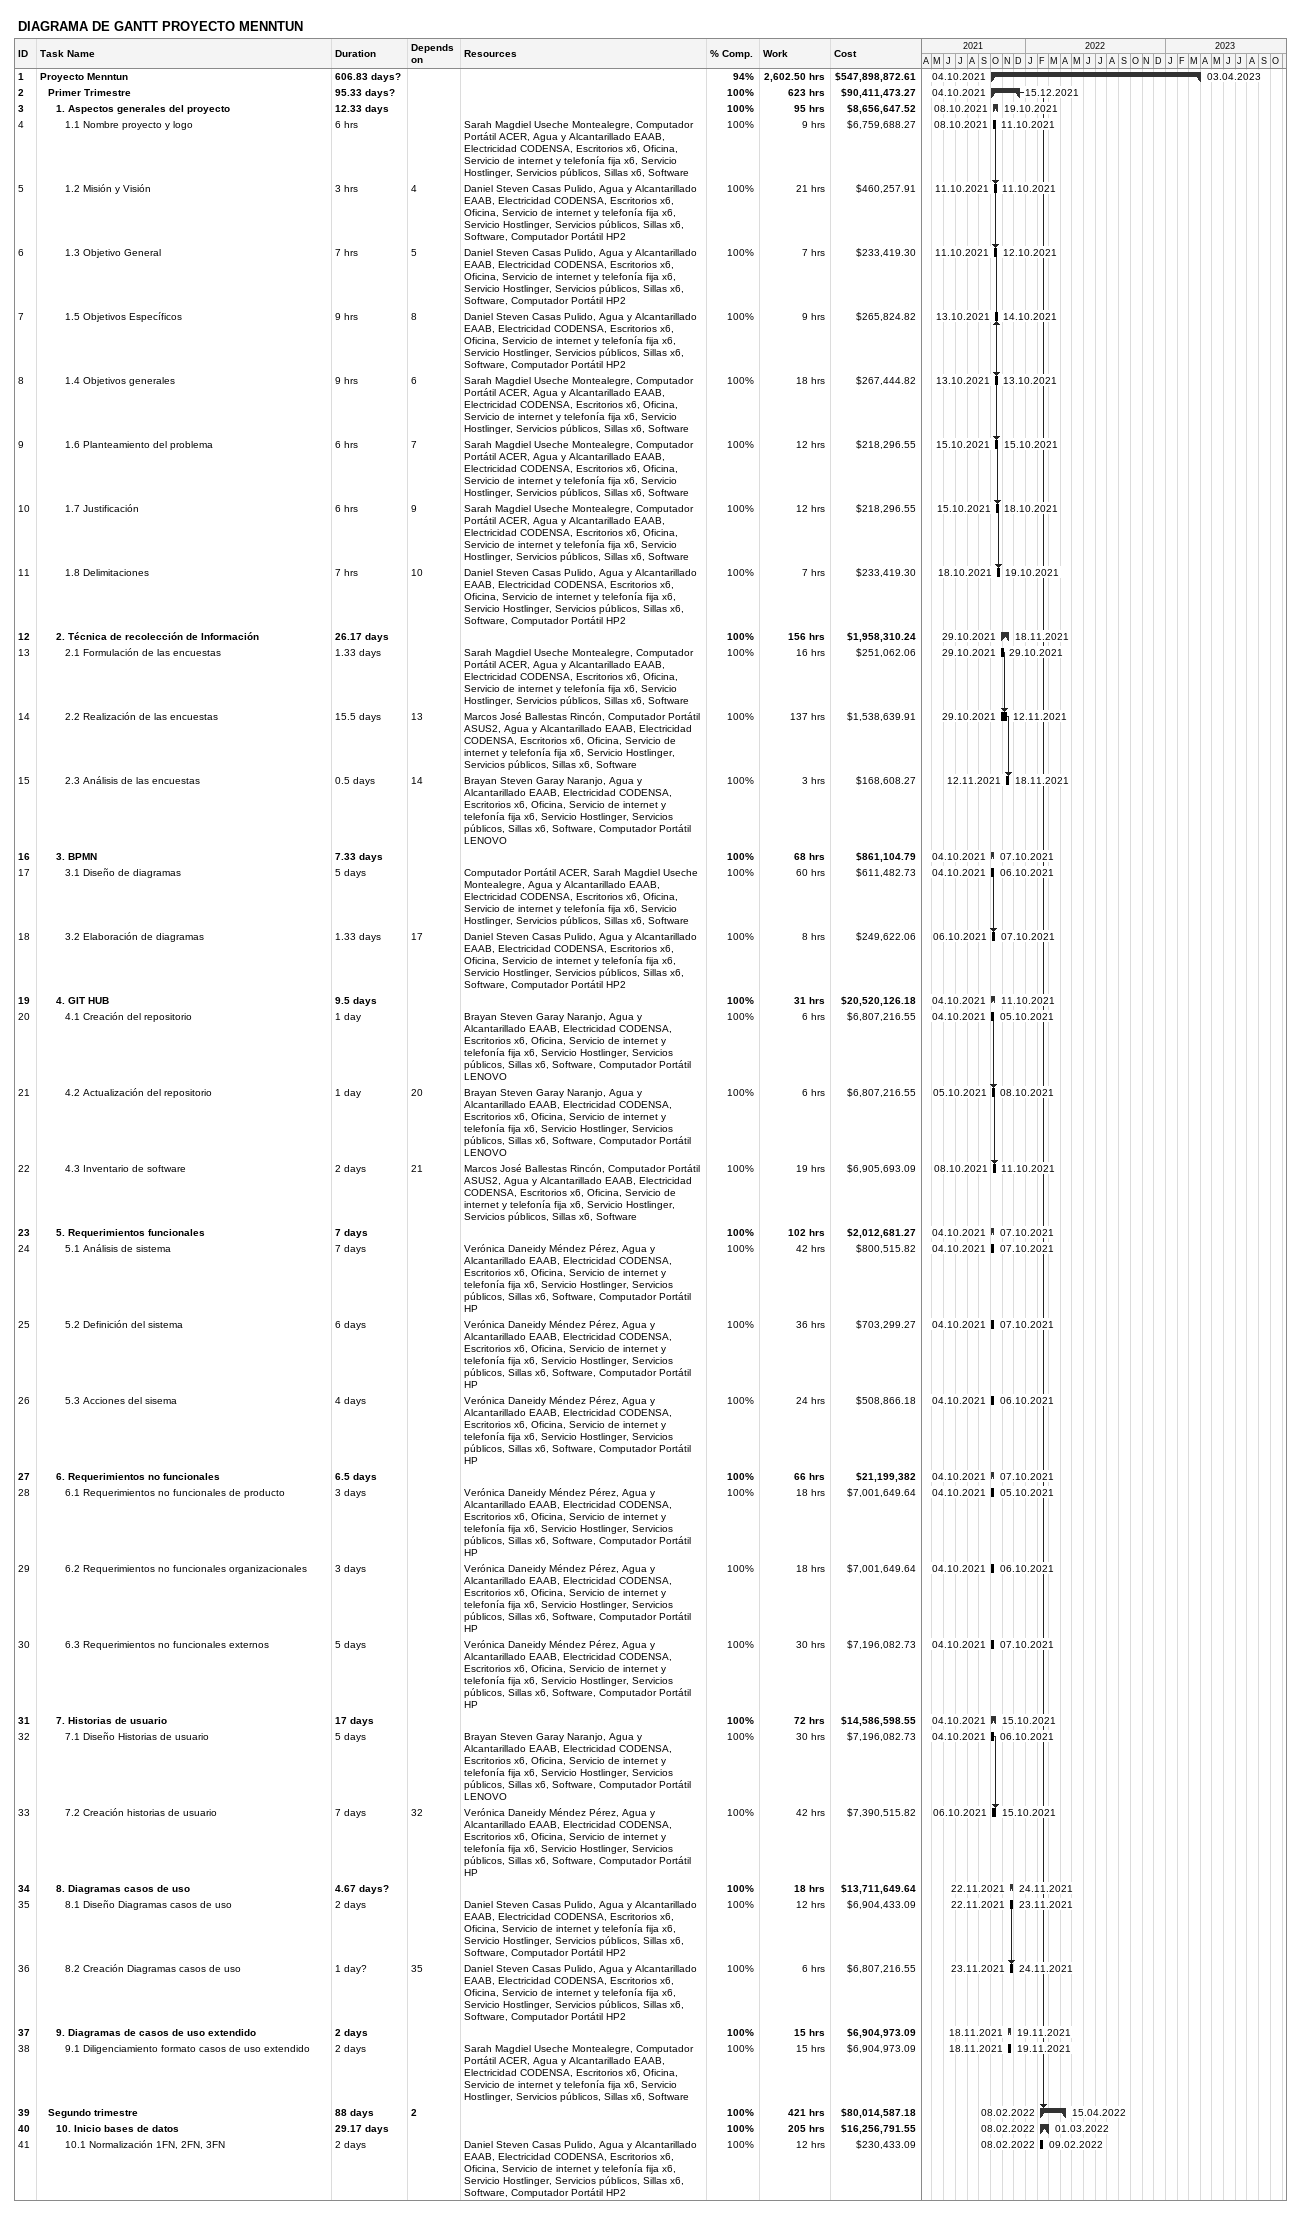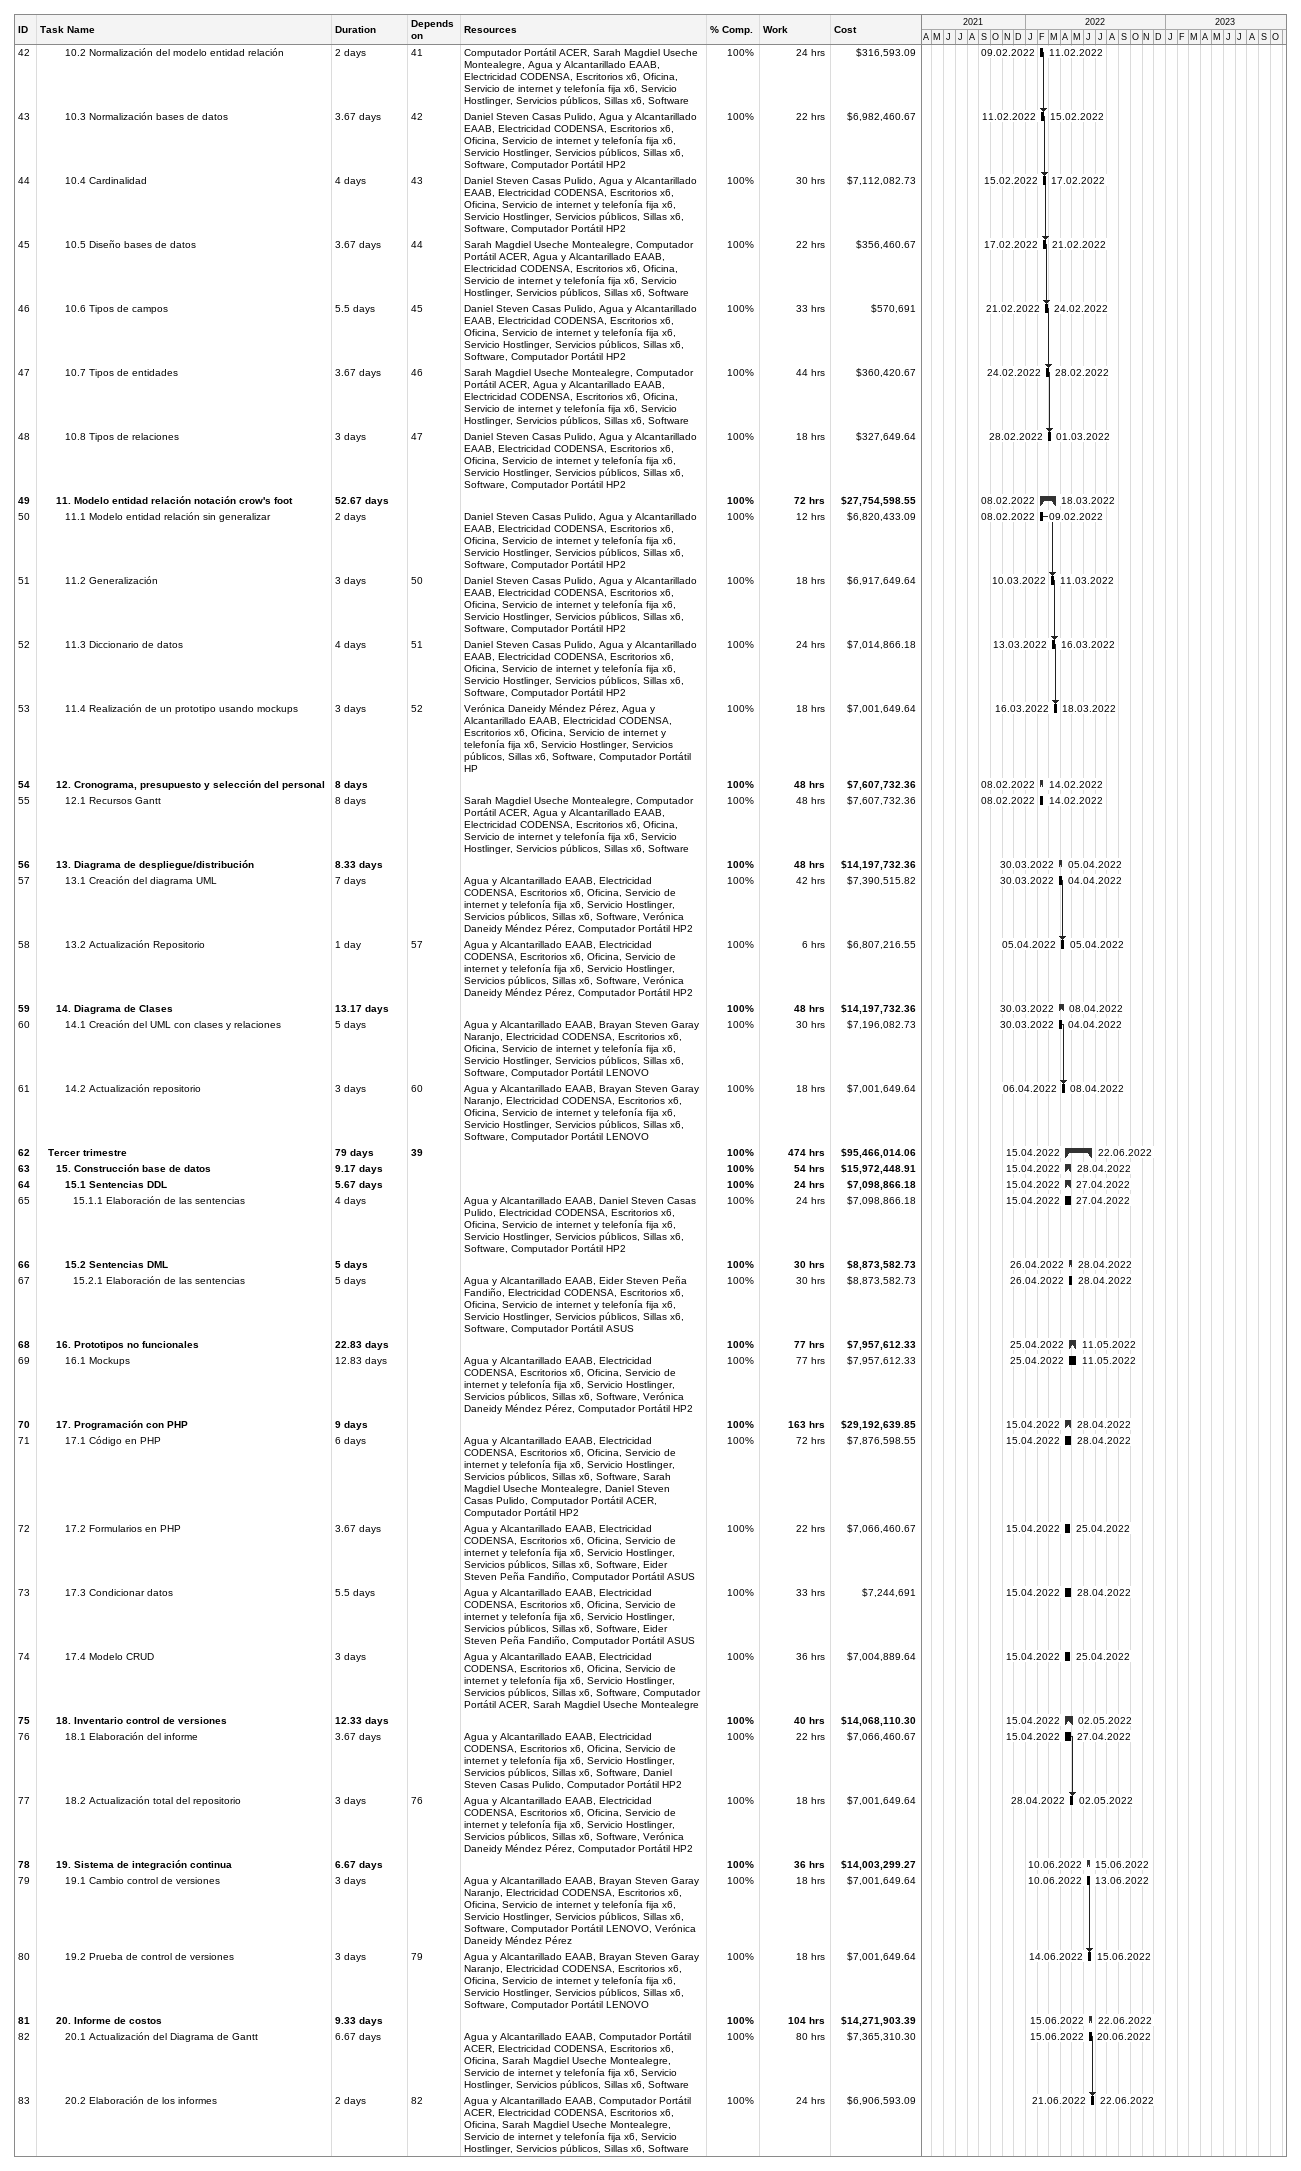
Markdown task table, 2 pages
DIAGRAMA DE GANTT PROYECTO MENNTUN

| ID | Level | Task | Duration | Start | Finish | Predecessors | Resources | % complete | Work (h) | Cost ($) |
|---|---|---|---|---|---|---|---|---|---|---|
| 1 | 1 | **Proyecto Menntun** | 606.83d? | 2021-10-04 | 2023-04-03 |  |  | 94 | 2602.50 | 547898872.61 |
| 2 | 2 | **Primer Trimestre** | 95.33d? | 2021-10-04 | 2021-12-15 |  |  | 100 | 623 | 90411473.27 |
| 3 | 3 | **1. Aspectos generales del proyecto** | 12.33d | 2021-10-08 | 2021-10-19 |  |  | 100 | 95 | 8656647.52 |
| 4 | 4 | 1.1 Nombre proyecto y logo | 6h | 2021-10-08 | 2021-10-11 |  | Sarah Magdiel Useche Montealegre, Computador Portátil ACER, Agua y Alcantarillado EAAB, Electricidad CODENSA, Escritorios x6, Oficina, Servicio de internet y telefonía fija x6, Servicio Hostlinger, Servicios públicos, Sillas x6, Software | 100 | 9 | 6759688.27 |
| 5 | 4 | 1.2 Misión y Visión | 3h | 2021-10-11 | 2021-10-11 | 4 | Daniel Steven Casas Pulido, Agua y Alcantarillado EAAB, Electricidad CODENSA, Escritorios x6, Oficina, Servicio de internet y telefonía fija x6, Servicio Hostlinger, Servicios públicos, Sillas x6, Software, Computador Portátil HP2 | 100 | 21 | 460257.91 |
| 6 | 4 | 1.3 Objetivo General | 7h | 2021-10-11 | 2021-10-12 | 5 | Daniel Steven Casas Pulido, Agua y Alcantarillado EAAB, Electricidad CODENSA, Escritorios x6, Oficina, Servicio de internet y telefonía fija x6, Servicio Hostlinger, Servicios públicos, Sillas x6, Software, Computador Portátil HP2 | 100 | 7 | 233419.30 |
| 7 | 4 | 1.5 Objetivos Específicos | 9h | 2021-10-13 | 2021-10-14 | 8 | Daniel Steven Casas Pulido, Agua y Alcantarillado EAAB, Electricidad CODENSA, Escritorios x6, Oficina, Servicio de internet y telefonía fija x6, Servicio Hostlinger, Servicios públicos, Sillas x6, Software, Computador Portátil HP2 | 100 | 9 | 265824.82 |
| 8 | 4 | 1.4 Objetivos generales | 9h | 2021-10-13 | 2021-10-13 | 6 | Sarah Magdiel Useche Montealegre, Computador Portátil ACER, Agua y Alcantarillado EAAB, Electricidad CODENSA, Escritorios x6, Oficina, Servicio de internet y telefonía fija x6, Servicio Hostlinger, Servicios públicos, Sillas x6, Software | 100 | 18 | 267444.82 |
| 9 | 4 | 1.6 Planteamiento del problema | 6h | 2021-10-15 | 2021-10-15 | 7 | Sarah Magdiel Useche Montealegre, Computador Portátil ACER, Agua y Alcantarillado EAAB, Electricidad CODENSA, Escritorios x6, Oficina, Servicio de internet y telefonía fija x6, Servicio Hostlinger, Servicios públicos, Sillas x6, Software | 100 | 12 | 218296.55 |
| 10 | 4 | 1.7 Justificación | 6h | 2021-10-15 | 2021-10-18 | 9 | Sarah Magdiel Useche Montealegre, Computador Portátil ACER, Agua y Alcantarillado EAAB, Electricidad CODENSA, Escritorios x6, Oficina, Servicio de internet y telefonía fija x6, Servicio Hostlinger, Servicios públicos, Sillas x6, Software | 100 | 12 | 218296.55 |
| 11 | 4 | 1.8 Delimitaciones | 7h | 2021-10-18 | 2021-10-19 | 10 | Daniel Steven Casas Pulido, Agua y Alcantarillado EAAB, Electricidad CODENSA, Escritorios x6, Oficina, Servicio de internet y telefonía fija x6, Servicio Hostlinger, Servicios públicos, Sillas x6, Software, Computador Portátil HP2 | 100 | 7 | 233419.30 |
| 12 | 3 | **2. Técnica de recolección de Información** | 26.17d | 2021-10-29 | 2021-11-18 |  |  | 100 | 156 | 1958310.24 |
| 13 | 4 | 2.1 Formulación de las encuestas | 1.33d | 2021-10-29 | 2021-10-29 |  | Sarah Magdiel Useche Montealegre, Computador Portátil ACER, Agua y Alcantarillado EAAB, Electricidad CODENSA, Escritorios x6, Oficina, Servicio de internet y telefonía fija x6, Servicio Hostlinger, Servicios públicos, Sillas x6, Software | 100 | 16 | 251062.06 |
| 14 | 4 | 2.2 Realización de las encuestas | 15.5d | 2021-10-29 | 2021-11-12 | 13 | Marcos José Ballestas Rincón, Computador Portátil ASUS2, Agua y Alcantarillado EAAB, Electricidad CODENSA, Escritorios x6, Oficina, Servicio de internet y telefonía fija x6, Servicio Hostlinger, Servicios públicos, Sillas x6, Software | 100 | 137 | 1538639.91 |
| 15 | 4 | 2.3 Análisis de las encuestas | 0.5d | 2021-11-12 | 2021-11-18 | 14 | Brayan Steven Garay Naranjo, Agua y Alcantarillado EAAB, Electricidad CODENSA, Escritorios x6, Oficina, Servicio de internet y telefonía fija x6, Servicio Hostlinger, Servicios públicos, Sillas x6, Software, Computador Portátil LENOVO | 100 | 3 | 168608.27 |
| 16 | 3 | **3. BPMN** | 7.33d | 2021-10-04 | 2021-10-07 |  |  | 100 | 68 | 861104.79 |
| 17 | 4 | 3.1 Diseño de diagramas | 5d | 2021-10-04 | 2021-10-06 |  | Computador Portátil ACER, Sarah Magdiel Useche Montealegre, Agua y Alcantarillado EAAB, Electricidad CODENSA, Escritorios x6, Oficina, Servicio de internet y telefonía fija x6, Servicio Hostlinger, Servicios públicos, Sillas x6, Software | 100 | 60 | 611482.73 |
| 18 | 4 | 3.2 Elaboración de diagramas | 1.33d | 2021-10-06 | 2021-10-07 | 17 | Daniel Steven Casas Pulido, Agua y Alcantarillado EAAB, Electricidad CODENSA, Escritorios x6, Oficina, Servicio de internet y telefonía fija x6, Servicio Hostlinger, Servicios públicos, Sillas x6, Software, Computador Portátil HP2 | 100 | 8 | 249622.06 |
| 19 | 3 | **4. GIT HUB** | 9.5d | 2021-10-04 | 2021-10-11 |  |  | 100 | 31 | 20520126.18 |
| 20 | 4 | 4.1 Creación del repositorio | 1d | 2021-10-04 | 2021-10-05 |  | Brayan Steven Garay Naranjo, Agua y Alcantarillado EAAB, Electricidad CODENSA, Escritorios x6, Oficina, Servicio de internet y telefonía fija x6, Servicio Hostlinger, Servicios públicos, Sillas x6, Software, Computador Portátil LENOVO | 100 | 6 | 6807216.55 |
| 21 | 4 | 4.2 Actualización del repositorio | 1d | 2021-10-05 | 2021-10-08 | 20 | Brayan Steven Garay Naranjo, Agua y Alcantarillado EAAB, Electricidad CODENSA, Escritorios x6, Oficina, Servicio de internet y telefonía fija x6, Servicio Hostlinger, Servicios públicos, Sillas x6, Software, Computador Portátil LENOVO | 100 | 6 | 6807216.55 |
| 22 | 4 | 4.3 Inventario de software | 2d | 2021-10-08 | 2021-10-11 | 21 | Marcos José Ballestas Rincón, Computador Portátil ASUS2, Agua y Alcantarillado EAAB, Electricidad CODENSA, Escritorios x6, Oficina, Servicio de internet y telefonía fija x6, Servicio Hostlinger, Servicios públicos, Sillas x6, Software | 100 | 19 | 6905693.09 |
| 23 | 3 | **5. Requerimientos funcionales** | 7d | 2021-10-04 | 2021-10-07 |  |  | 100 | 102 | 2012681.27 |
| 24 | 4 | 5.1 Análisis de sistema | 7d | 2021-10-04 | 2021-10-07 |  | Verónica Daneidy Méndez Pérez, Agua y Alcantarillado EAAB, Electricidad CODENSA, Escritorios x6, Oficina, Servicio de internet y telefonía fija x6, Servicio Hostlinger, Servicios públicos, Sillas x6, Software, Computador Portátil HP | 100 | 42 | 800515.82 |
| 25 | 4 | 5.2 Definición del sistema | 6d | 2021-10-04 | 2021-10-07 |  | Verónica Daneidy Méndez Pérez, Agua y Alcantarillado EAAB, Electricidad CODENSA, Escritorios x6, Oficina, Servicio de internet y telefonía fija x6, Servicio Hostlinger, Servicios públicos, Sillas x6, Software, Computador Portátil HP | 100 | 36 | 703299.27 |
| 26 | 4 | 5.3 Acciones del sisema | 4d | 2021-10-04 | 2021-10-06 |  | Verónica Daneidy Méndez Pérez, Agua y Alcantarillado EAAB, Electricidad CODENSA, Escritorios x6, Oficina, Servicio de internet y telefonía fija x6, Servicio Hostlinger, Servicios públicos, Sillas x6, Software, Computador Portátil HP | 100 | 24 | 508866.18 |
| 27 | 3 | **6. Requerimientos no funcionales** | 6.5d | 2021-10-04 | 2021-10-07 |  |  | 100 | 66 | 21199382 |
| 28 | 4 | 6.1 Requerimientos no funcionales de producto | 3d | 2021-10-04 | 2021-10-05 |  | Verónica Daneidy Méndez Pérez, Agua y Alcantarillado EAAB, Electricidad CODENSA, Escritorios x6, Oficina, Servicio de internet y telefonía fija x6, Servicio Hostlinger, Servicios públicos, Sillas x6, Software, Computador Portátil HP | 100 | 18 | 7001649.64 |
| 29 | 4 | 6.2 Requerimientos no funcionales organizacionales | 3d | 2021-10-04 | 2021-10-06 |  | Verónica Daneidy Méndez Pérez, Agua y Alcantarillado EAAB, Electricidad CODENSA, Escritorios x6, Oficina, Servicio de internet y telefonía fija x6, Servicio Hostlinger, Servicios públicos, Sillas x6, Software, Computador Portátil HP | 100 | 18 | 7001649.64 |
| 30 | 4 | 6.3 Requerimientos no funcionales externos | 5d | 2021-10-04 | 2021-10-07 |  | Verónica Daneidy Méndez Pérez, Agua y Alcantarillado EAAB, Electricidad CODENSA, Escritorios x6, Oficina, Servicio de internet y telefonía fija x6, Servicio Hostlinger, Servicios públicos, Sillas x6, Software, Computador Portátil HP | 100 | 30 | 7196082.73 |
| 31 | 3 | **7. Historias de usuario** | 17d | 2021-10-04 | 2021-10-15 |  |  | 100 | 72 | 14586598.55 |
| 32 | 4 | 7.1 Diseño Historias de usuario | 5d | 2021-10-04 | 2021-10-06 |  | Brayan Steven Garay Naranjo, Agua y Alcantarillado EAAB, Electricidad CODENSA, Escritorios x6, Oficina, Servicio de internet y telefonía fija x6, Servicio Hostlinger, Servicios públicos, Sillas x6, Software, Computador Portátil LENOVO | 100 | 30 | 7196082.73 |
| 33 | 4 | 7.2 Creación historias de usuario | 7d | 2021-10-06 | 2021-10-15 | 32 | Verónica Daneidy Méndez Pérez, Agua y Alcantarillado EAAB, Electricidad CODENSA, Escritorios x6, Oficina, Servicio de internet y telefonía fija x6, Servicio Hostlinger, Servicios públicos, Sillas x6, Software, Computador Portátil HP | 100 | 42 | 7390515.82 |
| 34 | 3 | **8. Diagramas casos de uso** | 4.67d? | 2021-11-22 | 2021-11-24 |  |  | 100 | 18 | 13711649.64 |
| 35 | 4 | 8.1 Diseño Diagramas casos de uso | 2d | 2021-11-22 | 2021-11-23 |  | Daniel Steven Casas Pulido, Agua y Alcantarillado EAAB, Electricidad CODENSA, Escritorios x6, Oficina, Servicio de internet y telefonía fija x6, Servicio Hostlinger, Servicios públicos, Sillas x6, Software, Computador Portátil HP2 | 100 | 12 | 6904433.09 |
| 36 | 4 | 8.2 Creación Diagramas casos de uso | 1d? | 2021-11-23 | 2021-11-24 | 35 | Daniel Steven Casas Pulido, Agua y Alcantarillado EAAB, Electricidad CODENSA, Escritorios x6, Oficina, Servicio de internet y telefonía fija x6, Servicio Hostlinger, Servicios públicos, Sillas x6, Software, Computador Portátil HP2 | 100 | 6 | 6807216.55 |
| 37 | 3 | **9. Diagramas de casos de uso extendido** | 2d | 2021-11-18 | 2021-11-19 |  |  | 100 | 15 | 6904973.09 |
| 38 | 4 | 9.1 Diligenciamiento formato casos de uso extendido | 2d | 2021-11-18 | 2021-11-19 |  | Sarah Magdiel Useche Montealegre, Computador Portátil ACER, Agua y Alcantarillado EAAB, Electricidad CODENSA, Escritorios x6, Oficina, Servicio de internet y telefonía fija x6, Servicio Hostlinger, Servicios públicos, Sillas x6, Software | 100 | 15 | 6904973.09 |
| 39 | 2 | **Segundo trimestre** | 88d | 2022-02-08 | 2022-04-15 | 2 |  | 100 | 421 | 80014587.18 |
| 40 | 3 | **10. Inicio bases de datos** | 29.17d | 2022-02-08 | 2022-03-01 |  |  | 100 | 205 | 16256791.55 |
| 41 | 4 | 10.1 Normalización 1FN, 2FN, 3FN | 2d | 2022-02-08 | 2022-02-09 |  | Daniel Steven Casas Pulido, Agua y Alcantarillado EAAB, Electricidad CODENSA, Escritorios x6, Oficina, Servicio de internet y telefonía fija x6, Servicio Hostlinger, Servicios públicos, Sillas x6, Software, Computador Portátil HP2 | 100 | 12 | 230433.09 |
| 42 | 4 | 10.2 Normalización del modelo entidad relación | 2d | 2022-02-09 | 2022-02-11 | 41 | Computador Portátil ACER, Sarah Magdiel Useche Montealegre, Agua y Alcantarillado EAAB, Electricidad CODENSA, Escritorios x6, Oficina, Servicio de internet y telefonía fija x6, Servicio Hostlinger, Servicios públicos, Sillas x6, Software | 100 | 24 | 316593.09 |
| 43 | 4 | 10.3 Normalización bases de datos | 3.67d | 2022-02-11 | 2022-02-15 | 42 | Daniel Steven Casas Pulido, Agua y Alcantarillado EAAB, Electricidad CODENSA, Escritorios x6, Oficina, Servicio de internet y telefonía fija x6, Servicio Hostlinger, Servicios públicos, Sillas x6, Software, Computador Portátil HP2 | 100 | 22 | 6982460.67 |
| 44 | 4 | 10.4 Cardinalidad | 4d | 2022-02-15 | 2022-02-17 | 43 | Daniel Steven Casas Pulido, Agua y Alcantarillado EAAB, Electricidad CODENSA, Escritorios x6, Oficina, Servicio de internet y telefonía fija x6, Servicio Hostlinger, Servicios públicos, Sillas x6, Software, Computador Portátil HP2 | 100 | 30 | 7112082.73 |
| 45 | 4 | 10.5 Diseño bases de datos | 3.67d | 2022-02-17 | 2022-02-21 | 44 | Sarah Magdiel Useche Montealegre, Computador Portátil ACER, Agua y Alcantarillado EAAB, Electricidad CODENSA, Escritorios x6, Oficina, Servicio de internet y telefonía fija x6, Servicio Hostlinger, Servicios públicos, Sillas x6, Software | 100 | 22 | 356460.67 |
| 46 | 4 | 10.6 Tipos de campos | 5.5d | 2022-02-21 | 2022-02-24 | 45 | Daniel Steven Casas Pulido, Agua y Alcantarillado EAAB, Electricidad CODENSA, Escritorios x6, Oficina, Servicio de internet y telefonía fija x6, Servicio Hostlinger, Servicios públicos, Sillas x6, Software, Computador Portátil HP2 | 100 | 33 | 570691 |
| 47 | 4 | 10.7 Tipos de entidades | 3.67d | 2022-02-24 | 2022-02-28 | 46 | Sarah Magdiel Useche Montealegre, Computador Portátil ACER, Agua y Alcantarillado EAAB, Electricidad CODENSA, Escritorios x6, Oficina, Servicio de internet y telefonía fija x6, Servicio Hostlinger, Servicios públicos, Sillas x6, Software | 100 | 44 | 360420.67 |
| 48 | 4 | 10.8 Tipos de relaciones | 3d | 2022-02-28 | 2022-03-01 | 47 | Daniel Steven Casas Pulido, Agua y Alcantarillado EAAB, Electricidad CODENSA, Escritorios x6, Oficina, Servicio de internet y telefonía fija x6, Servicio Hostlinger, Servicios públicos, Sillas x6, Software, Computador Portátil HP2 | 100 | 18 | 327649.64 |
| 49 | 3 | **11. Modelo entidad relación notación crow's foot** | 52.67d | 2022-02-08 | 2022-03-18 |  |  | 100 | 72 | 27754598.55 |
| 50 | 4 | 11.1 Modelo entidad relación sin generalizar | 2d | 2022-02-08 | 2022-02-09 |  | Daniel Steven Casas Pulido, Agua y Alcantarillado EAAB, Electricidad CODENSA, Escritorios x6, Oficina, Servicio de internet y telefonía fija x6, Servicio Hostlinger, Servicios públicos, Sillas x6, Software, Computador Portátil HP2 | 100 | 12 | 6820433.09 |
| 51 | 4 | 11.2 Generalización | 3d | 2022-03-10 | 2022-03-11 | 50 | Daniel Steven Casas Pulido, Agua y Alcantarillado EAAB, Electricidad CODENSA, Escritorios x6, Oficina, Servicio de internet y telefonía fija x6, Servicio Hostlinger, Servicios públicos, Sillas x6, Software, Computador Portátil HP2 | 100 | 18 | 6917649.64 |
| 52 | 4 | 11.3 Diccionario de datos | 4d | 2022-03-13 | 2022-03-16 | 51 | Daniel Steven Casas Pulido, Agua y Alcantarillado EAAB, Electricidad CODENSA, Escritorios x6, Oficina, Servicio de internet y telefonía fija x6, Servicio Hostlinger, Servicios públicos, Sillas x6, Software, Computador Portátil HP2 | 100 | 24 | 7014866.18 |
| 53 | 4 | 11.4 Realización de un prototipo usando mockups | 3d | 2022-03-16 | 2022-03-18 | 52 | Verónica Daneidy Méndez Pérez, Agua y Alcantarillado EAAB, Electricidad CODENSA, Escritorios x6, Oficina, Servicio de internet y telefonía fija x6, Servicio Hostlinger, Servicios públicos, Sillas x6, Software, Computador Portátil HP | 100 | 18 | 7001649.64 |
| 54 | 3 | **12. Cronograma, presupuesto y selección del personal** | 8d | 2022-02-08 | 2022-02-14 |  |  | 100 | 48 | 7607732.36 |
| 55 | 4 | 12.1 Recursos Gantt | 8d | 2022-02-08 | 2022-02-14 |  | Sarah Magdiel Useche Montealegre, Computador Portátil ACER, Agua y Alcantarillado EAAB, Electricidad CODENSA, Escritorios x6, Oficina, Servicio de internet y telefonía fija x6, Servicio Hostlinger, Servicios públicos, Sillas x6, Software | 100 | 48 | 7607732.36 |
| 56 | 3 | **13. Diagrama de despliegue/distribución** | 8.33d | 2022-03-30 | 2022-04-05 |  |  | 100 | 48 | 14197732.36 |
| 57 | 4 | 13.1 Creación del diagrama UML | 7d | 2022-03-30 | 2022-04-04 |  | Agua y Alcantarillado EAAB, Electricidad CODENSA, Escritorios x6, Oficina, Servicio de internet y telefonía fija x6, Servicio Hostlinger, Servicios públicos, Sillas x6, Software, Verónica Daneidy Méndez Pérez, Computador Portátil HP2 | 100 | 42 | 7390515.82 |
| 58 | 4 | 13.2 Actualización Repositorio | 1d | 2022-04-05 | 2022-04-05 | 57 | Agua y Alcantarillado EAAB, Electricidad CODENSA, Escritorios x6, Oficina, Servicio de internet y telefonía fija x6, Servicio Hostlinger, Servicios públicos, Sillas x6, Software, Verónica Daneidy Méndez Pérez, Computador Portátil HP2 | 100 | 6 | 6807216.55 |
| 59 | 3 | **14. Diagrama de Clases** | 13.17d | 2022-03-30 | 2022-04-08 |  |  | 100 | 48 | 14197732.36 |
| 60 | 4 | 14.1 Creación del UML con clases y relaciones | 5d | 2022-03-30 | 2022-04-04 |  | Agua y Alcantarillado EAAB, Brayan Steven Garay Naranjo, Electricidad CODENSA, Escritorios x6, Oficina, Servicio de internet y telefonía fija x6, Servicio Hostlinger, Servicios públicos, Sillas x6, Software, Computador Portátil LENOVO | 100 | 30 | 7196082.73 |
| 61 | 4 | 14.2 Actualización repositorio | 3d | 2022-04-06 | 2022-04-08 | 60 | Agua y Alcantarillado EAAB, Brayan Steven Garay Naranjo, Electricidad CODENSA, Escritorios x6, Oficina, Servicio de internet y telefonía fija x6, Servicio Hostlinger, Servicios públicos, Sillas x6, Software, Computador Portátil LENOVO | 100 | 18 | 7001649.64 |
| 62 | 2 | **Tercer trimestre** | 79d | 2022-04-15 | 2022-06-22 | 39 |  | 100 | 474 | 95466014.06 |
| 63 | 3 | **15. Construcción base de datos** | 9.17d | 2022-04-15 | 2022-04-28 |  |  | 100 | 54 | 15972448.91 |
| 64 | 4 | **15.1 Sentencias DDL** | 5.67d | 2022-04-15 | 2022-04-27 |  |  | 100 | 24 | 7098866.18 |
| 65 | 5 | 15.1.1 Elaboración de las sentencias | 4d | 2022-04-15 | 2022-04-27 |  | Agua y Alcantarillado EAAB, Daniel Steven Casas Pulido, Electricidad CODENSA, Escritorios x6, Oficina, Servicio de internet y telefonía fija x6, Servicio Hostlinger, Servicios públicos, Sillas x6, Software, Computador Portátil HP2 | 100 | 24 | 7098866.18 |
| 66 | 4 | **15.2 Sentencias DML** | 5d | 2022-04-26 | 2022-04-28 |  |  | 100 | 30 | 8873582.73 |
| 67 | 5 | 15.2.1 Elaboración de las sentencias | 5d | 2022-04-26 | 2022-04-28 |  | Agua y Alcantarillado EAAB, Eider Steven Peña Fandiño, Electricidad CODENSA, Escritorios x6, Oficina, Servicio de internet y telefonía fija x6, Servicio Hostlinger, Servicios públicos, Sillas x6, Software, Computador Portátil ASUS | 100 | 30 | 8873582.73 |
| 68 | 3 | **16. Prototipos no funcionales** | 22.83d | 2022-04-25 | 2022-05-11 |  |  | 100 | 77 | 7957612.33 |
| 69 | 4 | 16.1 Mockups | 12.83d | 2022-04-25 | 2022-05-11 |  | Agua y Alcantarillado EAAB, Electricidad CODENSA, Escritorios x6, Oficina, Servicio de internet y telefonía fija x6, Servicio Hostlinger, Servicios públicos, Sillas x6, Software, Verónica Daneidy Méndez Pérez, Computador Portátil HP2 | 100 | 77 | 7957612.33 |
| 70 | 3 | **17. Programación con PHP** | 9d | 2022-04-15 | 2022-04-28 |  |  | 100 | 163 | 29192639.85 |
| 71 | 4 | 17.1 Código en PHP | 6d | 2022-04-15 | 2022-04-28 |  | Agua y Alcantarillado EAAB, Electricidad CODENSA, Escritorios x6, Oficina, Servicio de internet y telefonía fija x6, Servicio Hostlinger, Servicios públicos, Sillas x6, Software, Sarah Magdiel Useche Montealegre, Daniel Steven Casas Pulido, Computador Portátil ACER, Computador Portátil HP2 | 100 | 72 | 7876598.55 |
| 72 | 4 | 17.2 Formularios en PHP | 3.67d | 2022-04-15 | 2022-04-25 |  | Agua y Alcantarillado EAAB, Electricidad CODENSA, Escritorios x6, Oficina, Servicio de internet y telefonía fija x6, Servicio Hostlinger, Servicios públicos, Sillas x6, Software, Eider Steven Peña Fandiño, Computador Portátil ASUS | 100 | 22 | 7066460.67 |
| 73 | 4 | 17.3 Condicionar datos | 5.5d | 2022-04-15 | 2022-04-28 |  | Agua y Alcantarillado EAAB, Electricidad CODENSA, Escritorios x6, Oficina, Servicio de internet y telefonía fija x6, Servicio Hostlinger, Servicios públicos, Sillas x6, Software, Eider Steven Peña Fandiño, Computador Portátil ASUS | 100 | 33 | 7244691 |
| 74 | 4 | 17.4 Modelo CRUD | 3d | 2022-04-15 | 2022-04-25 |  | Agua y Alcantarillado EAAB, Electricidad CODENSA, Escritorios x6, Oficina, Servicio de internet y telefonía fija x6, Servicio Hostlinger, Servicios públicos, Sillas x6, Software, Computador Portátil ACER, Sarah Magdiel Useche Montealegre | 100 | 36 | 7004889.64 |
| 75 | 3 | **18. Inventario control de versiones** | 12.33d | 2022-04-15 | 2022-05-02 |  |  | 100 | 40 | 14068110.30 |
| 76 | 4 | 18.1 Elaboración del informe | 3.67d | 2022-04-15 | 2022-04-27 |  | Agua y Alcantarillado EAAB, Electricidad CODENSA, Escritorios x6, Oficina, Servicio de internet y telefonía fija x6, Servicio Hostlinger, Servicios públicos, Sillas x6, Software, Daniel Steven Casas Pulido, Computador Portátil HP2 | 100 | 22 | 7066460.67 |
| 77 | 4 | 18.2 Actualización total del repositorio | 3d | 2022-04-28 | 2022-05-02 | 76 | Agua y Alcantarillado EAAB, Electricidad CODENSA, Escritorios x6, Oficina, Servicio de internet y telefonía fija x6, Servicio Hostlinger, Servicios públicos, Sillas x6, Software, Verónica Daneidy Méndez Pérez, Computador Portátil HP2 | 100 | 18 | 7001649.64 |
| 78 | 3 | **19. Sistema de integración continua** | 6.67d | 2022-06-10 | 2022-06-15 |  |  | 100 | 36 | 14003299.27 |
| 79 | 4 | 19.1 Cambio control de versiones | 3d | 2022-06-10 | 2022-06-13 |  | Agua y Alcantarillado EAAB, Brayan Steven Garay Naranjo, Electricidad CODENSA, Escritorios x6, Oficina, Servicio de internet y telefonía fija x6, Servicio Hostlinger, Servicios públicos, Sillas x6, Software, Computador Portátil LENOVO, Verónica Daneidy Méndez Pérez | 100 | 18 | 7001649.64 |
| 80 | 4 | 19.2 Prueba de control de versiones | 3d | 2022-06-14 | 2022-06-15 | 79 | Agua y Alcantarillado EAAB, Brayan Steven Garay Naranjo, Electricidad CODENSA, Escritorios x6, Oficina, Servicio de internet y telefonía fija x6, Servicio Hostlinger, Servicios públicos, Sillas x6, Software, Computador Portátil LENOVO | 100 | 18 | 7001649.64 |
| 81 | 3 | **20. Informe de costos** | 9.33d | 2022-06-15 | 2022-06-22 |  |  | 100 | 104 | 14271903.39 |
| 82 | 4 | 20.1 Actualización del Diagrama de Gantt | 6.67d | 2022-06-15 | 2022-06-20 |  | Agua y Alcantarillado EAAB, Computador Portátil ACER, Electricidad CODENSA, Escritorios x6, Oficina, Sarah Magdiel Useche Montealegre, Servicio de internet y telefonía fija x6, Servicio Hostlinger, Servicios públicos, Sillas x6, Software | 100 | 80 | 7365310.30 |
| 83 | 4 | 20.2 Elaboración de los informes | 2d | 2022-06-21 | 2022-06-22 | 82 | Agua y Alcantarillado EAAB, Computador Portátil ACER, Electricidad CODENSA, Escritorios x6, Oficina, Sarah Magdiel Useche Montealegre, Servicio de internet y telefonía fija x6, Servicio Hostlinger, Servicios públicos, Sillas x6, Software | 100 | 24 | 6906593.09 |
